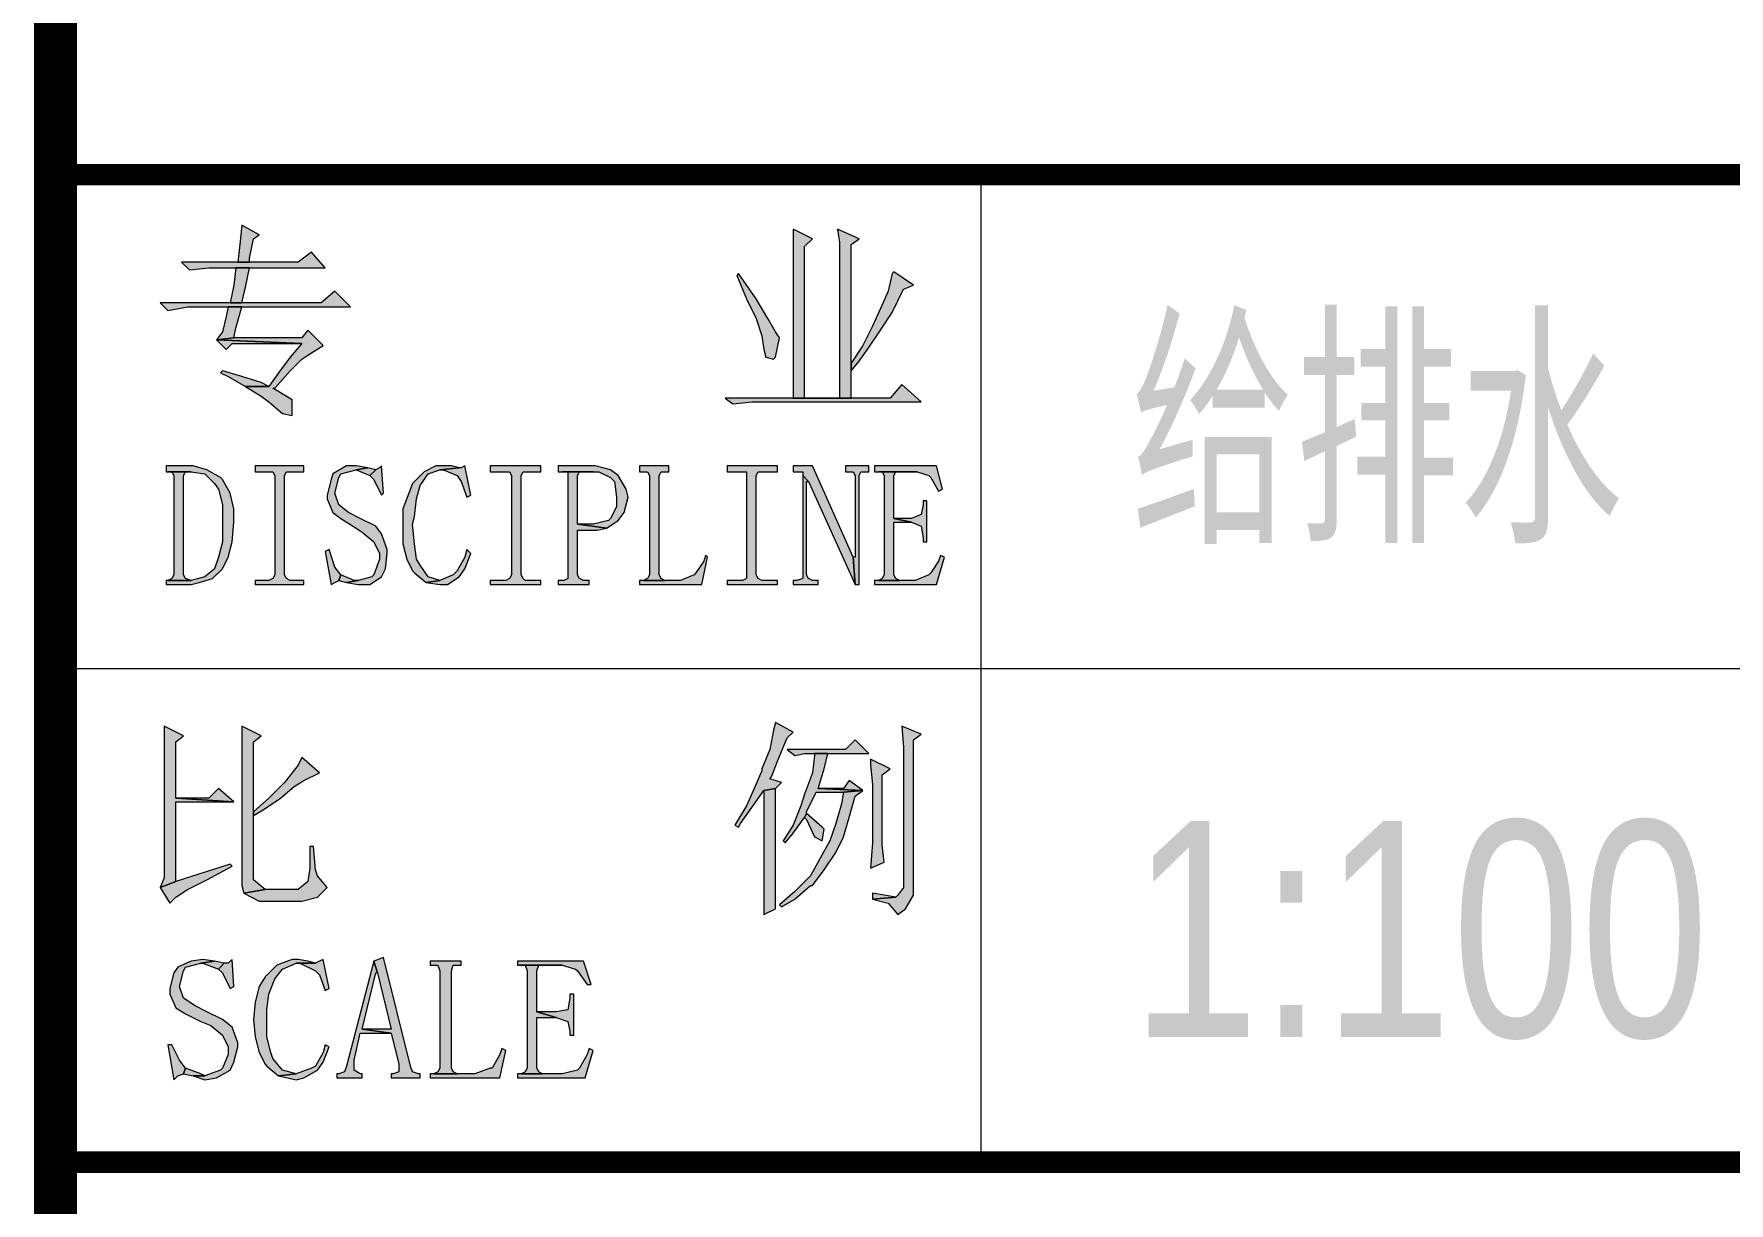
# Model space of a CAD drawing. Header units: millimetres. Extents: x 53009415 to 54059915, y 20499171 to 20796171.
# Drawn here: x 53186740 to 53200482, y 20511339 to 20520811 of the extents above; entities that cross this region are included whole.
import ezdxf

# ---------------------------------------------------------------- set-up
doc = ezdxf.new("R2010")
doc.units = ezdxf.units.MM
doc.header["$LTSCALE"] = 1000
doc.layers.add('PUB_TITLE', color=7, linetype='Continuous', lineweight=20)
doc.styles.add('图签文字', font='hztxt_e.shx', dxfattribs={"width": 0.8, "height": 350, "bigfont": 'hzdx.shx'})

# ---------------------------------------------------------------- blocks, each defined once
blk = doc.blocks.new('2015AACI_TQ_A3')
at = {"layer": 'PUB_TITLE'}
h = blk.add_hatch(color=256, dxfattribs=at)
h.paths.add_polyline_path([(-4832.6, 2712.6), (-4835.7, 2700), (-4842, 2668.5), (-4854.6, 2637.1), (-4854.6, 2633.9), (-4867.2, 2605.6), (-4879.8, 2577.3), (-4898.6, 2545.8), (-4892.4, 2542.6), (-4889.2, 2548.9), (-4873.5, 2571), (-4851.4, 2602.4), (-4832.6, 2605.6), (-4823.1, 2615), (-4842, 2621.3), (-4838.9, 2624.5), (-4829.4, 2649.6), (-4813.7, 2687.4), (-4804.2, 2696.9)])
h.paths.add_polyline_path([(-4628, 2706.3), (-4624.9, 2671.7), (-4624.9, 2646.5), (-4624.9, 2445.1), (-4634.3, 2432.5), (-4637.4, 2429.4), (-4675.2, 2426.2), (-4650, 2419.9), (-4634.3, 2401), (-4621.7, 2410.5), (-4609.1, 2432.5), (-4609.1, 2684.3), (-4596.5, 2693.7)])
h.paths.add_polyline_path([(-4703.5, 2684.3), (-4719.3, 2668.5), (-4813.7, 2668.5), (-4801.1, 2659.1), (-4785.4, 2662.2), (-4769.6, 2662.2), (-4747.6, 2662.2), (-4681.5, 2662.2)])
h.paths.add_polyline_path([(-4747.6, 2662.2), (-4769.6, 2662.2), (-4769.6, 2659.1), (-4772.8, 2630.8), (-4785.4, 2596.1), (-4791.6, 2577.3), (-4804.2, 2545.8), (-4820, 2520.6), (-4816.8, 2517.5), (-4804.2, 2533.2), (-4785.4, 2558.4), (-4782.2, 2564.7), (-4782.2, 2567.8), (-4766.5, 2599.3), (-4722.4, 2599.3), (-4690.9, 2602.4), (-4763.3, 2605.6), (-4753.9, 2637.1)])
h.paths.add_polyline_path([(-4678.4, 2652.8), (-4678.4, 2643.4), (-4675.2, 2611.9), (-4675.2, 2536.4), (-4675.2, 2517.5), (-4678.4, 2476.6), (-4656.3, 2486), (-4659.5, 2514.3), (-4659.5, 2539.5), (-4659.5, 2627.6), (-4646.9, 2637.1)])
h.paths.add_polyline_path([(-4713, 2618.2), (-4722.4, 2605.6), (-4763.3, 2605.6), (-4690.9, 2602.4)], flags=17)
h.paths.add_polyline_path([(-4832.6, 2605.6), (-4851.4, 2602.4), (-4851.4, 2464), (-4851.4, 2441.9), (-4851.4, 2401), (-4832.6, 2410.5), (-4832.6, 2432.5), (-4832.6, 2460.8)])
h.paths.add_polyline_path([(-4690.9, 2602.4), (-4722.4, 2599.3), (-4725.6, 2580.4), (-4735, 2548.9), (-4744.4, 2520.6), (-4760.2, 2492.3), (-4775.9, 2464), (-4779.1, 2460.8), (-4801.1, 2438.8), (-4826.3, 2416.8), (-4823.1, 2413.6), (-4801.1, 2426.2), (-4775.9, 2448.2), (-4772.8, 2448.2), (-4753.9, 2473.4), (-4735, 2501.7), (-4722.4, 2526.9), (-4713, 2558.4), (-4703.5, 2593)])
h.paths.add_polyline_path([(-4782.2, 2564.7), (-4785.4, 2558.4), (-4782.2, 2555.2), (-4769.6, 2526.9), (-4757, 2520.6), (-4753.9, 2539.5), (-4757, 2542.6)], flags=17)
h.paths.add_polyline_path([(-4675.2, 2435.6), (-4675.2, 2426.2), (-4637.4, 2429.4)], flags=17)
h.paths.add_polyline_path([(-5698, 2706.3), (-5698, 2703.1), (-5698, 2674.8), (-5698, 2637.1), (-5698, 2448.2), (-5694.8, 2435.6), (-5660.2, 2441.9), (-5679.1, 2457.7), (-5679.1, 2561.5), (-5679.1, 2567.8), (-5679.1, 2681.1), (-5666.5, 2690.6)])
h.paths.add_polyline_path([(-5823.9, 2706.3), (-5823.9, 2687.4), (-5823.9, 2655.9), (-5823.9, 2615), (-5823.9, 2460.8), (-5830.2, 2445.1), (-5805, 2454.5), (-5805, 2583.6), (-5710.6, 2583.6), (-5805, 2589.9), (-5805, 2681.1), (-5792.4, 2690.6)])
h.paths.add_polyline_path([(-5600.4, 2655.9), (-5606.7, 2643.4), (-5628.8, 2615), (-5631.9, 2611.9), (-5653.9, 2589.9), (-5679.1, 2567.8), (-5679.1, 2561.5), (-5663.4, 2571), (-5635.1, 2589.9), (-5613, 2608.7), (-5597.3, 2618.2), (-5572.1, 2630.8)])
h.paths.add_polyline_path([(-5735.8, 2605.6), (-5751.5, 2589.9), (-5805, 2589.9), (-5710.6, 2583.6)], flags=17)
h.paths.add_polyline_path([(-5581.6, 2511.2), (-5587.8, 2511.2), (-5587.8, 2476.6), (-5591, 2454.5), (-5606.7, 2441.9), (-5660.2, 2441.9), (-5694.8, 2435.6), (-5669.7, 2423.1), (-5600.4, 2423.1), (-5575.3, 2429.4), (-5559.5, 2445.1), (-5575.3, 2464), (-5578.4, 2473.4)])
h.paths.add_polyline_path([(-5716.9, 2482.9), (-5805, 2454.5), (-5830.2, 2445.1), (-5814.4, 2419.9), (-5805, 2429.4), (-5786.1, 2441.9), (-5754.6, 2457.7), (-5713.7, 2479.7)])
h.paths.add_polyline_path([(-4731.9, 3511.9), (-4728.7, 3489.9), (-4728.7, 3461.6), (-4728.7, 3238.1), (-4785.4, 3238.1), (-4804.2, 3238.1), (-4709.8, 3238.1), (-4709.8, 3282.2), (-4709.8, 3294.8), (-4709.8, 3486.8), (-4697.2, 3496.2)])
h.paths.add_polyline_path([(-4804.2, 3511.9), (-4804.2, 3493.1), (-4804.2, 3461.6), (-4804.2, 3238.1), (-4785.4, 3238.1), (-4785.4, 3483.6), (-4772.8, 3496.2)], flags=17)
h.paths.add_polyline_path([(-4640.6, 3442.7), (-4643.7, 3439.6), (-4650, 3411.2), (-4662.6, 3382.9), (-4675.2, 3354.6), (-4690.9, 3323.1), (-4709.8, 3294.8), (-4709.8, 3282.2), (-4697.2, 3297.9), (-4681.5, 3320), (-4662.6, 3348.3), (-4643.7, 3376.6), (-4624.9, 3414.4), (-4609.1, 3420.7)])
h.paths.add_polyline_path([(-4892.4, 3439.6), (-4895.5, 3436.4), (-4879.8, 3398.6), (-4864, 3367.2), (-4854.6, 3338.8), (-4851.4, 3316.8), (-4848.3, 3304.2), (-4835.7, 3301.1), (-4832.6, 3304.2), (-4826.3, 3335.7), (-4832.6, 3345.1), (-4845.1, 3367.2), (-4864, 3398.6)])
h.paths.add_polyline_path([(-4628, 3260.2), (-4646.9, 3238.1), (-4709.8, 3238.1), (-4804.2, 3238.1), (-4914.4, 3238.1), (-4901.8, 3228.7), (-4870.3, 3231.8), (-4596.5, 3231.8)])
h.paths.add_polyline_path([(-5698, 3518.2), (-5701.1, 3486.8), (-5704.3, 3458.4), (-5685.4, 3458.4), (-5685.4, 3464.7), (-5679.1, 3496.2), (-5669.7, 3502.5)])
h.paths.add_polyline_path([(-5584.7, 3474.2), (-5606.7, 3458.4), (-5685.4, 3458.4), (-5704.3, 3458.4), (-5795.6, 3458.4), (-5783, 3445.8), (-5751.5, 3449), (-5707.4, 3449), (-5685.4, 3449), (-5562.7, 3449)])
h.paths.add_polyline_path([(-5685.4, 3449), (-5707.4, 3449), (-5710.6, 3420.7), (-5716.9, 3392.3), (-5698, 3392.3), (-5691.7, 3417.5)])
h.paths.add_polyline_path([(-5546.9, 3411.2), (-5569, 3392.3), (-5698, 3392.3), (-5716.9, 3392.3), (-5830.2, 3392.3), (-5817.6, 3379.8), (-5786.1, 3386.1), (-5720, 3386.1), (-5698, 3386.1), (-5521.8, 3386.1)])
h.paths.add_polyline_path([(-5698, 3386.1), (-5720, 3386.1), (-5723.2, 3370.3), (-5729.5, 3345.1), (-5738.9, 3332.6), (-5710.6, 3335.7), (-5707.4, 3351.4)])
h.paths.add_polyline_path([(-5591, 3348.3), (-5600.4, 3335.7), (-5710.6, 3335.7), (-5738.9, 3332.6), (-5600.4, 3326.3), (-5619.3, 3304.2), (-5638.2, 3279.1), (-5653.9, 3257), (-5691.7, 3257), (-5666.5, 3241.3), (-5653.9, 3231.8), (-5631.9, 3213), (-5616.2, 3209.8), (-5616.2, 3228.7), (-5616.2, 3235), (-5647.6, 3253.9), (-5644.5, 3253.9), (-5619.3, 3282.2), (-5600.4, 3301.1), (-5591, 3307.4), (-5565.8, 3323.1)])
h.paths.add_polyline_path([(-5738.9, 3332.6), (-5723.2, 3316.8), (-5713.7, 3326.3), (-5600.4, 3326.3)], flags=17)
h.paths.add_polyline_path([(-5729.5, 3282.2), (-5732.6, 3279.1), (-5720, 3272.8), (-5691.7, 3257), (-5653.9, 3257), (-5666.5, 3263.3), (-5698, 3272.8)], flags=17)
h.paths.add_polyline_path([(-4571.4, 3128), (-4672.1, 3128), (-4672.1, 3118.6), (-4665.8, 3118.6), (-4602.8, 3118.6), (-4583.9, 3112.3), (-4580.8, 3109.1), (-4568.2, 3087.1), (-4561.9, 3090.2)])
h.paths.add_polyline_path([(-4665.8, 3118.6), (-4659.5, 3118.6), (-4656.3, 3112.3), (-4656.3, 2951.8), (-4659.5, 2945.5), (-4665.8, 2942.3), (-4631.1, 2942.3), (-4637.4, 2945.5), (-4640.6, 2951.8), (-4640.6, 3036.7), (-4612.3, 3036.7), (-4640.6, 3043), (-4640.6, 3112.3), (-4637.4, 3118.6), (-4631.1, 3118.6), (-4602.8, 3118.6)])
h.paths.add_polyline_path([(-4587.1, 3071.3), (-4593.4, 3071.3), (-4593.4, 3065.1), (-4596.5, 3049.3), (-4612.3, 3043), (-4640.6, 3043), (-4612.3, 3036.7), (-4596.5, 3030.4), (-4593.4, 3011.6), (-4593.4, 3005.3), (-4587.1, 3005.3)])
h.paths.add_polyline_path([(-4565.1, 2983.2), (-4568.2, 2973.8), (-4580.8, 2954.9), (-4583.9, 2951.8), (-4606, 2942.3), (-4631.1, 2942.3), (-4665.8, 2942.3), (-4672.1, 2942.3), (-4672.1, 2936), (-4571.4, 2936), (-4558.8, 2980.1)])
h.paths.add_polyline_path([(-4681.5, 3128), (-4719.3, 3128), (-4719.3, 3118.6), (-4713, 3118.6), (-4706.7, 3118.6), (-4703.5, 3112.3), (-4703.5, 2980.1), (-4706.7, 2980.1), (-4703.5, 2936), (-4697.2, 2936), (-4697.2, 3112.3), (-4694.1, 3118.6), (-4687.8, 3118.6), (-4681.5, 3118.6)])
h.paths.add_polyline_path([(-4772.8, 3128), (-4804.2, 3128), (-4804.2, 3118.6), (-4797.9, 3118.6), (-4788.5, 3118.6), (-4788.5, 3112.3), (-4779.1, 3102.8), (-4703.5, 2936), (-4706.7, 2980.1)])
h.paths.add_polyline_path([(-4788.5, 3112.3), (-4788.5, 2951.8), (-4788.5, 2945.5), (-4797.9, 2942.3), (-4804.2, 2942.3), (-4804.2, 2936), (-4763.3, 2936), (-4763.3, 2942.3), (-4772.8, 2942.3), (-4779.1, 2945.5), (-4782.2, 2951.8), (-4782.2, 3102.8), (-4779.1, 3102.8)], flags=17)
h.paths.add_polyline_path([(-4829.4, 3128), (-4911.2, 3128), (-4911.2, 3118.6), (-4886.1, 3118.6), (-4879.8, 3118.6), (-4879.8, 3112.3), (-4879.8, 2951.8), (-4879.8, 2945.5), (-4886.1, 2942.3), (-4911.2, 2942.3), (-4911.2, 2936), (-4829.4, 2936), (-4829.4, 2942.3), (-4854.6, 2942.3), (-4860.9, 2945.5), (-4864, 2951.8), (-4864, 3112.3), (-4860.9, 3118.6), (-4854.6, 3118.6), (-4829.4, 3118.6)])
h.paths.add_polyline_path([(-5005.6, 3128), (-5052.9, 3128), (-5052.9, 3118.6), (-5049.7, 3118.6), (-5040.3, 3118.6), (-5037.1, 3112.3), (-5037.1, 2951.8), (-5040.3, 2945.5), (-5046.6, 2942.3), (-5011.9, 2942.3), (-5018.2, 2945.5), (-5021.4, 2951.8), (-5021.4, 3112.3), (-5018.2, 3118.6), (-5011.9, 3118.6), (-5005.6, 3118.6)])
h.paths.add_polyline_path([(-4945.9, 2983.2), (-4949, 2973.8), (-4961.6, 2954.9), (-4964.7, 2951.8), (-4986.8, 2942.3), (-5011.9, 2942.3), (-5046.6, 2942.3), (-5052.9, 2942.3), (-5052.9, 2936), (-4952.1, 2936), (-4942.7, 2980.1)])
h.paths.add_polyline_path([(-5125.2, 3128), (-5185, 3128), (-5185, 3118.6), (-5178.7, 3118.6), (-5128.4, 3118.6), (-5118.9, 3118.6), (-5100.1, 3109.1), (-5093.8, 3102.8), (-5090.6, 3077.6), (-5090.6, 3061.9), (-5100.1, 3043), (-5103.2, 3039.9), (-5128.4, 3033.6), (-5153.6, 3033.6), (-5106.4, 3027.3), (-5087.5, 3039.9), (-5078, 3052.5), (-5071.7, 3077.6), (-5074.9, 3090.2), (-5087.5, 3112.3), (-5100.1, 3121.7)])
h.paths.add_polyline_path([(-5178.7, 3118.6), (-5169.3, 3118.6), (-5169.3, 3112.3), (-5169.3, 2951.8), (-5169.3, 2945.5), (-5175.6, 2942.3), (-5185, 2942.3), (-5185, 2936), (-5134.7, 2936), (-5134.7, 2942.3), (-5144.1, 2942.3), (-5150.4, 2945.5), (-5153.6, 2951.8), (-5153.6, 3024.1), (-5122.1, 3024.1), (-5106.4, 3027.3), (-5153.6, 3033.6), (-5153.6, 3112.3), (-5150.4, 3118.6), (-5144.1, 3118.6), (-5128.4, 3118.6)])
h.paths.add_polyline_path([(-5213.3, 3128), (-5295.2, 3128), (-5295.2, 3118.6), (-5270, 3118.6), (-5263.7, 3118.6), (-5260.6, 3112.3), (-5260.6, 2951.8), (-5263.7, 2945.5), (-5270, 2942.3), (-5295.2, 2942.3), (-5295.2, 2936), (-5213.3, 2936), (-5213.3, 2942.3), (-5238.5, 2942.3), (-5241.7, 2945.5), (-5244.8, 2951.8), (-5244.8, 3112.3), (-5241.7, 3118.6), (-5238.5, 3118.6), (-5213.3, 3118.6)])
h.paths.add_polyline_path([(-5336.1, 3128), (-5342.4, 3124.8), (-5345.5, 3124.8), (-5377, 3121.7), (-5370.7, 3121.7), (-5348.7, 3112.3), (-5342.4, 3102.8), (-5332.9, 3077.6), (-5326.6, 3080.8)])
h.paths.add_polyline_path([(-5373.8, 3128), (-5383.3, 3128), (-5402.2, 3118.6), (-5421.1, 3099.7), (-5427.3, 3083.9), (-5436.8, 3058.8), (-5436.8, 3030.4), (-5436.8, 3002.1), (-5430.5, 2976.9), (-5421.1, 2958.1), (-5417.9, 2954.9), (-5399, 2939.2), (-5377, 2942.3), (-5395.9, 2948.6), (-5408.5, 2967.5), (-5414.8, 2976.9), (-5417.9, 3002.1), (-5421.1, 3033.6), (-5417.9, 3046.2), (-5414.8, 3074.5), (-5408.5, 3096.5), (-5395.9, 3115.4), (-5377, 3121.7), (-5345.5, 3124.8), (-5358.1, 3128)])
h.paths.add_polyline_path([(-5332.9, 2992.7), (-5336.1, 2980.1), (-5348.7, 2958.1), (-5355, 2951.8), (-5377, 2942.3), (-5399, 2939.2), (-5377, 2936), (-5364.4, 2936), (-5345.5, 2948.6), (-5336.1, 2961.2), (-5326.6, 2986.4)])
h.paths.add_polyline_path([(-5512.3, 3128), (-5528.1, 3128), (-5550.1, 3115.4), (-5553.2, 3106), (-5559.5, 3080.8), (-5559.5, 3074.5), (-5550.1, 3052.5), (-5537.5, 3043), (-5512.3, 3027.3), (-5502.9, 3021), (-5484, 3005.3), (-5474.6, 2986.4), (-5474.6, 2976.9), (-5484, 2951.8), (-5487.1, 2948.6), (-5509.2, 2942.3), (-5528.1, 2939.2), (-5509.2, 2936), (-5490.3, 2936), (-5471.4, 2948.6), (-5465.1, 2961.2), (-5462, 2986.4), (-5462, 2992.7), (-5471.4, 3017.8), (-5480.8, 3030.4), (-5506, 3043), (-5524.9, 3052.5), (-5540.6, 3065.1), (-5546.9, 3083.9), (-5540.6, 3109.1), (-5537.5, 3115.4), (-5512.3, 3121.7), (-5493.4, 3124.8)])
h.paths.add_polyline_path([(-5471.4, 3128), (-5474.6, 3124.8), (-5480.8, 3121.7), (-5490.3, 3112.3), (-5484, 3106), (-5471.4, 3080.8), (-5468.3, 3083.9)], flags=17)
h.paths.add_polyline_path([(-5493.4, 3124.8), (-5512.3, 3121.7), (-5490.3, 3112.3), (-5480.8, 3121.7)], flags=17)
h.paths.add_polyline_path([(-5556.4, 2992.7), (-5562.7, 2989.5), (-5553.2, 2936), (-5546.9, 2939.2), (-5540.6, 2942.3), (-5537.5, 2951.8), (-5546.9, 2964.3)])
h.paths.add_polyline_path([(-5537.5, 2951.8), (-5540.6, 2942.3), (-5528.1, 2939.2), (-5509.2, 2942.3), (-5515.5, 2942.3)], flags=17)
h.paths.add_polyline_path([(-5597.3, 3128), (-5676, 3128), (-5676, 3118.6), (-5653.9, 3118.6), (-5647.6, 3118.6), (-5644.5, 3112.3), (-5644.5, 2951.8), (-5647.6, 2945.5), (-5653.9, 2942.3), (-5676, 2942.3), (-5676, 2936), (-5597.3, 2936), (-5597.3, 2942.3), (-5619.3, 2942.3), (-5625.6, 2945.5), (-5628.8, 2951.8), (-5628.8, 3112.3), (-5625.6, 3118.6), (-5619.3, 3118.6), (-5597.3, 3118.6)])
h.paths.add_polyline_path([(-5776.7, 3128), (-5820.7, 3128), (-5820.7, 3118.6), (-5817.6, 3118.6), (-5779.8, 3118.6), (-5757.8, 3115.4), (-5742.1, 3099.7), (-5735.8, 3090.2), (-5729.5, 3065.1), (-5729.5, 3033.6), (-5729.5, 3005.3), (-5735.8, 2980.1), (-5742.1, 2961.2), (-5757.8, 2948.6), (-5779.8, 2942.3), (-5817.6, 2942.3), (-5820.7, 2942.3), (-5820.7, 2936), (-5779.8, 2936), (-5767.2, 2939.2), (-5745.2, 2945.5), (-5729.5, 2961.2), (-5720, 2980.1), (-5713.7, 3005.3), (-5710.6, 3036.7), (-5710.6, 3058.8), (-5716.9, 3083.9), (-5729.5, 3106), (-5732.6, 3109.1), (-5754.6, 3121.7)])
h.paths.add_polyline_path([(-5817.6, 3118.6), (-5811.3, 3118.6), (-5808.1, 3112.3), (-5808.1, 2951.8), (-5811.3, 2945.5), (-5817.6, 2942.3), (-5779.8, 2942.3), (-5789.3, 2945.5), (-5792.4, 2951.8), (-5792.4, 3112.3), (-5789.3, 3118.6), (-5779.8, 3118.6)], flags=17)
h.paths.add_polyline_path([(-5144.1, 2325.5), (-5251.1, 2325.5), (-5251.1, 2319.2), (-5248, 2319.2), (-5178.7, 2319.2), (-5156.7, 2312.9), (-5153.6, 2309.8), (-5137.8, 2287.7), (-5131.5, 2287.7)])
h.paths.add_polyline_path([(-5248, 2319.2), (-5238.5, 2319.2), (-5235.4, 2309.8), (-5235.4, 2152.4), (-5238.5, 2146.1), (-5244.8, 2143), (-5210.2, 2143), (-5216.5, 2146.1), (-5219.6, 2152.4), (-5219.6, 2234.2), (-5188.2, 2234.2), (-5219.6, 2243.7), (-5219.6, 2309.8), (-5216.5, 2319.2), (-5210.2, 2319.2), (-5178.7, 2319.2)])
h.paths.add_polyline_path([(-5159.8, 2272), (-5166.1, 2272), (-5166.1, 2265.7), (-5169.3, 2246.8), (-5188.2, 2243.7), (-5219.6, 2243.7), (-5188.2, 2234.2), (-5169.3, 2227.9), (-5166.1, 2212.2), (-5166.1, 2205.9), (-5159.8, 2205.9)])
h.paths.add_polyline_path([(-5134.7, 2183.9), (-5137.8, 2174.4), (-5150.4, 2152.4), (-5153.6, 2149.3), (-5178.7, 2143), (-5210.2, 2143), (-5244.8, 2143), (-5251.1, 2143), (-5251.1, 2136.7), (-5141, 2136.7), (-5128.4, 2180.7)])
h.paths.add_polyline_path([(-5342.4, 2325.5), (-5392.7, 2325.5), (-5392.7, 2319.2), (-5386.4, 2319.2), (-5380.1, 2319.2), (-5377, 2309.8), (-5377, 2152.4), (-5380.1, 2146.1), (-5386.4, 2143), (-5348.7, 2143), (-5355, 2146.1), (-5358.1, 2152.4), (-5358.1, 2309.8), (-5355, 2319.2), (-5348.7, 2319.2), (-5342.4, 2319.2)])
h.paths.add_polyline_path([(-5276.3, 2183.9), (-5279.4, 2174.4), (-5292, 2152.4), (-5295.2, 2152.4), (-5320.3, 2143), (-5348.7, 2143), (-5386.4, 2143), (-5392.7, 2143), (-5392.7, 2136.7), (-5279.4, 2136.7), (-5270, 2180.7)])
h.paths.add_polyline_path([(-5468.3, 2331.8), (-5484, 2325.5), (-5477.7, 2306.6), (-5455.7, 2215.4), (-5502.9, 2215.4), (-5455.7, 2209.1), (-5443.1, 2158.7), (-5443.1, 2146.1), (-5452.5, 2143), (-5455.7, 2143), (-5455.7, 2136.7), (-5408.5, 2136.7), (-5408.5, 2143), (-5411.6, 2143), (-5421.1, 2146.1), (-5424.2, 2155.6)])
h.paths.add_polyline_path([(-5484, 2325.5), (-5528.1, 2155.6), (-5531.2, 2146.1), (-5540.6, 2143), (-5543.8, 2143), (-5543.8, 2136.7), (-5502.9, 2136.7), (-5502.9, 2143), (-5506, 2143), (-5515.5, 2149.3), (-5515.5, 2165), (-5506, 2209.1), (-5455.7, 2209.1), (-5502.9, 2215.4), (-5480.8, 2306.6), (-5477.7, 2306.6)])
h.paths.add_polyline_path([(-5565.8, 2328.6), (-5572.1, 2325.5), (-5578.4, 2322.4), (-5609.9, 2322.4), (-5603.6, 2322.4), (-5578.4, 2309.8), (-5572.1, 2303.5), (-5562.7, 2278.3), (-5556.4, 2281.4)])
h.paths.add_polyline_path([(-5606.7, 2328.6), (-5616.2, 2328.6), (-5641.3, 2319.2), (-5660.2, 2300.3), (-5669.7, 2284.6), (-5676, 2259.4), (-5679.1, 2231.1), (-5676, 2202.8), (-5669.7, 2177.6), (-5660.2, 2158.7), (-5657.1, 2155.6), (-5638.2, 2139.8), (-5609.9, 2143), (-5631.9, 2149.3), (-5647.6, 2168.1), (-5650.8, 2177.6), (-5657.1, 2202.8), (-5657.1, 2231.1), (-5657.1, 2246.8), (-5653.9, 2272), (-5644.5, 2297.2), (-5631.9, 2312.9), (-5609.9, 2322.4), (-5578.4, 2322.4), (-5591, 2325.5)])
h.paths.add_polyline_path([(-5562.7, 2190.2), (-5565.8, 2177.6), (-5578.4, 2155.6), (-5584.7, 2152.4), (-5609.9, 2143), (-5638.2, 2139.8), (-5609.9, 2133.5), (-5597.3, 2136.7), (-5575.3, 2149.3), (-5565.8, 2161.9), (-5556.4, 2187)])
h.paths.add_polyline_path([(-5760.9, 2328.6), (-5779.8, 2325.5), (-5801.8, 2316.1), (-5808.1, 2306.6), (-5814.4, 2281.4), (-5814.4, 2272), (-5805, 2250), (-5789.3, 2240.5), (-5764.1, 2227.9), (-5748.3, 2221.6), (-5729.5, 2205.9), (-5720, 2187), (-5720, 2174.4), (-5729.5, 2152.4), (-5732.6, 2149.3), (-5757.8, 2139.8), (-5776.7, 2139.8), (-5757.8, 2133.5), (-5738.9, 2136.7), (-5716.9, 2149.3), (-5710.6, 2161.9), (-5704.3, 2187), (-5704.3, 2193.3), (-5713.7, 2218.5), (-5729.5, 2231.1), (-5754.6, 2243.7), (-5773.5, 2253.1), (-5792.4, 2265.7), (-5798.7, 2284.6), (-5792.4, 2309.8), (-5789.3, 2316.1), (-5764.1, 2322.4), (-5742.1, 2325.5)])
h.paths.add_polyline_path([(-5713.7, 2328.6), (-5720, 2322.4), (-5726.3, 2322.4), (-5735.8, 2312.9), (-5729.5, 2306.6), (-5716.9, 2281.4), (-5710.6, 2284.6)], flags=17)
h.paths.add_polyline_path([(-5742.1, 2325.5), (-5764.1, 2322.4), (-5760.9, 2322.4), (-5735.8, 2312.9), (-5726.3, 2322.4)], flags=17)
h.paths.add_polyline_path([(-5811.3, 2190.2), (-5817.6, 2190.2), (-5808.1, 2133.5), (-5801.8, 2139.8), (-5792.4, 2143), (-5789.3, 2152.4), (-5798.7, 2165)])
h.paths.add_polyline_path([(-5789.3, 2152.4), (-5792.4, 2143), (-5776.7, 2139.8), (-5757.8, 2139.8), (-5764.1, 2143)], flags=17)
for p, q in [((0, 3600), (-6000, 3600)), ((-4500, 3600), (-4500, 2000)), ((-6000, 2800), (0, 2800))]:
    blk.add_line(p, q, dxfattribs=at)
for points, const_width in [([(-6000, 28700), (-6000, 0)], 70), ([(-6000, 3600), (0, 3600)], 35), ([(-6000, 2000), (0, 2000)], 35)]:
    blk.add_lwpolyline(points, dxfattribs=dict(at, const_width=const_width))
blk.add_lwpolyline([(-6000, 0), (0, 0), (0, 28700), (-6000, 28700)], close=True, dxfattribs=at)
at = {"layer": 'PUB_TITLE', "lineweight": 0}
for points in [[(-5698, 3518.2), (-5701.1, 3486.8), (-5704.3, 3458.4), (-5685.4, 3458.4), (-5685.4, 3464.7), (-5679.1, 3496.2), (-5669.7, 3502.5)], [(-4804.2, 3511.9), (-4804.2, 3493.1), (-4804.2, 3461.6), (-4804.2, 3238.1), (-4785.4, 3238.1), (-4785.4, 3483.6), (-4772.8, 3496.2)], [(-4731.9, 3511.9), (-4728.7, 3489.9), (-4728.7, 3461.6), (-4728.7, 3238.1), (-4785.4, 3238.1), (-4804.2, 3238.1), (-4709.8, 3238.1), (-4709.8, 3282.2), (-4709.8, 3294.8), (-4709.8, 3486.8), (-4697.2, 3496.2)], [(-5584.7, 3474.2), (-5606.7, 3458.4), (-5685.4, 3458.4), (-5704.3, 3458.4), (-5795.6, 3458.4), (-5783, 3445.8), (-5783, 3445.8), (-5751.5, 3449), (-5707.4, 3449), (-5685.4, 3449), (-5562.7, 3449)], [(-5685.4, 3449), (-5707.4, 3449), (-5710.6, 3420.7), (-5716.9, 3392.3), (-5698, 3392.3), (-5691.7, 3417.5)], [(-4892.4, 3439.6), (-4895.5, 3436.4), (-4879.8, 3398.6), (-4864, 3367.2), (-4854.6, 3338.8), (-4851.4, 3316.8), (-4848.3, 3304.2), (-4835.7, 3301.1), (-4832.6, 3304.2), (-4826.3, 3335.7), (-4832.6, 3345.1), (-4845.1, 3367.2), (-4864, 3398.6)], [(-4640.6, 3442.7), (-4643.7, 3439.6), (-4650, 3411.2), (-4662.6, 3382.9), (-4675.2, 3354.6), (-4690.9, 3323.1), (-4709.8, 3294.8), (-4709.8, 3282.2), (-4697.2, 3297.9), (-4681.5, 3320), (-4662.6, 3348.3), (-4643.7, 3376.6), (-4624.9, 3414.4), (-4609.1, 3420.7)], [(-5546.9, 3411.2), (-5569, 3392.3), (-5698, 3392.3), (-5716.9, 3392.3), (-5830.2, 3392.3), (-5817.6, 3379.8), (-5817.6, 3379.8), (-5786.1, 3386.1), (-5720, 3386.1), (-5698, 3386.1), (-5521.8, 3386.1)], [(-5698, 3386.1), (-5720, 3386.1), (-5723.2, 3370.3), (-5729.5, 3345.1), (-5738.9, 3332.6), (-5710.6, 3335.7), (-5707.4, 3351.4)], [(-5591, 3348.3), (-5600.4, 3335.7), (-5710.6, 3335.7), (-5738.9, 3332.6), (-5600.4, 3326.3), (-5619.3, 3304.2), (-5638.2, 3279.1), (-5653.9, 3257), (-5691.7, 3257), (-5666.5, 3241.3), (-5653.9, 3231.8), (-5631.9, 3213), (-5616.2, 3209.8), (-5616.2, 3228.7), (-5616.2, 3235), (-5647.6, 3253.9), (-5644.5, 3253.9), (-5619.3, 3282.2), (-5600.4, 3301.1), (-5591, 3307.4), (-5565.8, 3323.1)], [(-5738.9, 3332.6), (-5723.2, 3316.8), (-5713.7, 3326.3), (-5600.4, 3326.3)], [(-5729.5, 3282.2), (-5732.6, 3279.1), (-5720, 3272.8), (-5691.7, 3257), (-5653.9, 3257), (-5666.5, 3263.3), (-5698, 3272.8)], [(-4628, 3260.2), (-4646.9, 3238.1), (-4709.8, 3238.1), (-4804.2, 3238.1), (-4914.4, 3238.1), (-4901.8, 3228.7), (-4901.8, 3228.7), (-4870.3, 3231.8), (-4596.5, 3231.8)], [(-5776.7, 3128), (-5820.7, 3128), (-5820.7, 3118.6), (-5817.6, 3118.6), (-5779.8, 3118.6), (-5757.8, 3115.4), (-5742.1, 3099.7), (-5735.8, 3090.2), (-5729.5, 3065.1), (-5729.5, 3033.6), (-5729.5, 3005.3), (-5735.8, 2980.1), (-5742.1, 2961.2), (-5757.8, 2948.6), (-5779.8, 2942.3), (-5817.6, 2942.3), (-5820.7, 2942.3), (-5820.7, 2936), (-5779.8, 2936), (-5767.2, 2939.2), (-5745.2, 2945.5), (-5729.5, 2961.2), (-5720, 2980.1), (-5713.7, 3005.3), (-5710.6, 3036.7), (-5710.6, 3058.8), (-5716.9, 3083.9), (-5729.5, 3106), (-5732.6, 3109.1), (-5754.6, 3121.7)], [(-5817.6, 3118.6), (-5811.3, 3118.6), (-5808.1, 3112.3), (-5808.1, 2951.8), (-5811.3, 2945.5), (-5817.6, 2942.3), (-5779.8, 2942.3), (-5789.3, 2945.5), (-5792.4, 2951.8), (-5792.4, 3112.3), (-5789.3, 3118.6), (-5779.8, 3118.6)], [(-5597.3, 3128), (-5676, 3128), (-5676, 3118.6), (-5653.9, 3118.6), (-5647.6, 3118.6), (-5644.5, 3112.3), (-5644.5, 2951.8), (-5647.6, 2945.5), (-5653.9, 2942.3), (-5676, 2942.3), (-5676, 2936), (-5597.3, 2936), (-5597.3, 2942.3), (-5619.3, 2942.3), (-5625.6, 2945.5), (-5628.8, 2951.8), (-5628.8, 3112.3), (-5625.6, 3118.6), (-5619.3, 3118.6), (-5597.3, 3118.6)], [(-5512.3, 3128), (-5528.1, 3128), (-5550.1, 3115.4), (-5553.2, 3106), (-5559.5, 3080.8), (-5559.5, 3074.5), (-5550.1, 3052.5), (-5537.5, 3043), (-5512.3, 3027.3), (-5502.9, 3021), (-5484, 3005.3), (-5474.6, 2986.4), (-5474.6, 2976.9), (-5484, 2951.8), (-5487.1, 2948.6), (-5509.2, 2942.3), (-5528.1, 2939.2), (-5509.2, 2936), (-5490.3, 2936), (-5471.4, 2948.6), (-5465.1, 2961.2), (-5462, 2986.4), (-5462, 2992.7), (-5471.4, 3017.8), (-5480.8, 3030.4), (-5506, 3043), (-5524.9, 3052.5), (-5540.6, 3065.1), (-5546.9, 3083.9), (-5546.9, 3083.9), (-5540.6, 3109.1), (-5537.5, 3115.4), (-5512.3, 3121.7), (-5493.4, 3124.8)], [(-5493.4, 3124.8), (-5512.3, 3121.7), (-5512.3, 3121.7), (-5490.3, 3112.3), (-5480.8, 3121.7)], [(-5471.4, 3128), (-5474.6, 3124.8), (-5480.8, 3121.7), (-5490.3, 3112.3), (-5484, 3106), (-5471.4, 3080.8), (-5468.3, 3083.9)], [(-5373.8, 3128), (-5383.3, 3128), (-5402.2, 3118.6), (-5421.1, 3099.7), (-5427.3, 3083.9), (-5436.8, 3058.8), (-5436.8, 3030.4), (-5436.8, 3002.1), (-5430.5, 2976.9), (-5421.1, 2958.1), (-5417.9, 2954.9), (-5399, 2939.2), (-5377, 2942.3), (-5395.9, 2948.6), (-5408.5, 2967.5), (-5414.8, 2976.9), (-5417.9, 3002.1), (-5421.1, 3033.6), (-5417.9, 3046.2), (-5414.8, 3074.5), (-5408.5, 3096.5), (-5395.9, 3115.4), (-5377, 3121.7), (-5345.5, 3124.8), (-5358.1, 3128)], [(-5336.1, 3128), (-5342.4, 3124.8), (-5345.5, 3124.8), (-5377, 3121.7), (-5370.7, 3121.7), (-5348.7, 3112.3), (-5342.4, 3102.8), (-5332.9, 3077.6), (-5326.6, 3080.8)], [(-5213.3, 3128), (-5295.2, 3128), (-5295.2, 3118.6), (-5270, 3118.6), (-5263.7, 3118.6), (-5260.6, 3112.3), (-5260.6, 2951.8), (-5263.7, 2945.5), (-5270, 2942.3), (-5295.2, 2942.3), (-5295.2, 2936), (-5213.3, 2936), (-5213.3, 2942.3), (-5238.5, 2942.3), (-5241.7, 2945.5), (-5244.8, 2951.8), (-5244.8, 3112.3), (-5241.7, 3118.6), (-5238.5, 3118.6), (-5213.3, 3118.6)], [(-5125.2, 3128), (-5185, 3128), (-5185, 3118.6), (-5178.7, 3118.6), (-5128.4, 3118.6), (-5118.9, 3118.6), (-5100.1, 3109.1), (-5093.8, 3102.8), (-5090.6, 3077.6), (-5090.6, 3061.9), (-5100.1, 3043), (-5103.2, 3039.9), (-5128.4, 3033.6), (-5153.6, 3033.6), (-5106.4, 3027.3), (-5087.5, 3039.9), (-5078, 3052.5), (-5071.7, 3077.6), (-5074.9, 3090.2), (-5087.5, 3112.3), (-5100.1, 3121.7)], [(-5178.7, 3118.6), (-5169.3, 3118.6), (-5169.3, 3112.3), (-5169.3, 2951.8), (-5169.3, 2945.5), (-5175.6, 2942.3), (-5185, 2942.3), (-5185, 2936), (-5134.7, 2936), (-5134.7, 2942.3), (-5144.1, 2942.3), (-5150.4, 2945.5), (-5153.6, 2951.8), (-5153.6, 3024.1), (-5122.1, 3024.1), (-5106.4, 3027.3), (-5153.6, 3033.6), (-5153.6, 3112.3), (-5150.4, 3118.6), (-5144.1, 3118.6), (-5128.4, 3118.6)], [(-5005.6, 3128), (-5052.9, 3128), (-5052.9, 3118.6), (-5049.7, 3118.6), (-5040.3, 3118.6), (-5037.1, 3112.3), (-5037.1, 2951.8), (-5040.3, 2945.5), (-5046.6, 2942.3), (-5011.9, 2942.3), (-5018.2, 2945.5), (-5021.4, 2951.8), (-5021.4, 3112.3), (-5018.2, 3118.6), (-5011.9, 3118.6), (-5005.6, 3118.6)], [(-4829.4, 3128), (-4911.2, 3128), (-4911.2, 3118.6), (-4886.1, 3118.6), (-4879.8, 3118.6), (-4879.8, 3112.3), (-4879.8, 2951.8), (-4879.8, 2945.5), (-4886.1, 2942.3), (-4911.2, 2942.3), (-4911.2, 2936), (-4829.4, 2936), (-4829.4, 2942.3), (-4854.6, 2942.3), (-4860.9, 2945.5), (-4864, 2951.8), (-4864, 3112.3), (-4860.9, 3118.6), (-4854.6, 3118.6), (-4829.4, 3118.6)], [(-4772.8, 3128), (-4804.2, 3128), (-4804.2, 3118.6), (-4797.9, 3118.6), (-4788.5, 3118.6), (-4788.5, 3112.3), (-4779.1, 3102.8), (-4703.5, 2936), (-4706.7, 2980.1)], [(-4788.5, 3112.3), (-4788.5, 2951.8), (-4788.5, 2945.5), (-4797.9, 2942.3), (-4804.2, 2942.3), (-4804.2, 2936), (-4763.3, 2936), (-4763.3, 2942.3), (-4772.8, 2942.3), (-4779.1, 2945.5), (-4782.2, 2951.8), (-4782.2, 3102.8), (-4779.1, 3102.8)], [(-4681.5, 3128), (-4719.3, 3128), (-4719.3, 3118.6), (-4713, 3118.6), (-4706.7, 3118.6), (-4703.5, 3112.3), (-4703.5, 2980.1), (-4706.7, 2980.1), (-4703.5, 2936), (-4697.2, 2936), (-4697.2, 3112.3), (-4694.1, 3118.6), (-4687.8, 3118.6), (-4681.5, 3118.6)], [(-4571.4, 3128), (-4672.1, 3128), (-4672.1, 3118.6), (-4665.8, 3118.6), (-4602.8, 3118.6), (-4583.9, 3112.3), (-4580.8, 3109.1), (-4568.2, 3087.1), (-4561.9, 3090.2)], [(-4665.8, 3118.6), (-4659.5, 3118.6), (-4656.3, 3112.3), (-4656.3, 2951.8), (-4659.5, 2945.5), (-4665.8, 2942.3), (-4631.1, 2942.3), (-4637.4, 2945.5), (-4640.6, 2951.8), (-4640.6, 3036.7), (-4612.3, 3036.7), (-4640.6, 3043), (-4640.6, 3112.3), (-4637.4, 3118.6), (-4631.1, 3118.6), (-4602.8, 3118.6)], [(-4587.1, 3071.3), (-4593.4, 3071.3), (-4593.4, 3065.1), (-4596.5, 3049.3), (-4612.3, 3043), (-4640.6, 3043), (-4612.3, 3036.7), (-4596.5, 3030.4), (-4593.4, 3011.6), (-4593.4, 3005.3), (-4587.1, 3005.3)], [(-5556.4, 2992.7), (-5562.7, 2989.5), (-5553.2, 2936), (-5546.9, 2939.2), (-5540.6, 2942.3), (-5537.5, 2951.8), (-5546.9, 2964.3)], [(-5332.9, 2992.7), (-5336.1, 2980.1), (-5348.7, 2958.1), (-5355, 2951.8), (-5377, 2942.3), (-5399, 2939.2), (-5377, 2936), (-5364.4, 2936), (-5345.5, 2948.6), (-5336.1, 2961.2), (-5326.6, 2986.4)], [(-4945.9, 2983.2), (-4949, 2973.8), (-4961.6, 2954.9), (-4964.7, 2951.8), (-4986.8, 2942.3), (-5011.9, 2942.3), (-5046.6, 2942.3), (-5052.9, 2942.3), (-5052.9, 2936), (-4952.1, 2936), (-4942.7, 2980.1)], [(-4565.1, 2983.2), (-4568.2, 2973.8), (-4580.8, 2954.9), (-4583.9, 2951.8), (-4606, 2942.3), (-4631.1, 2942.3), (-4665.8, 2942.3), (-4672.1, 2942.3), (-4672.1, 2936), (-4571.4, 2936), (-4558.8, 2980.1)], [(-5537.5, 2951.8), (-5540.6, 2942.3), (-5528.1, 2939.2), (-5509.2, 2942.3), (-5515.5, 2942.3)], [(-5823.9, 2706.3), (-5823.9, 2687.4), (-5823.9, 2655.9), (-5823.9, 2615), (-5823.9, 2460.8), (-5830.2, 2445.1), (-5805, 2454.5), (-5805, 2583.6), (-5710.6, 2583.6), (-5805, 2589.9), (-5805, 2681.1), (-5792.4, 2690.6)], [(-5698, 2706.3), (-5698, 2703.1), (-5698, 2674.8), (-5698, 2637.1), (-5698, 2448.2), (-5694.8, 2435.6), (-5660.2, 2441.9), (-5679.1, 2457.7), (-5679.1, 2561.5), (-5679.1, 2567.8), (-5679.1, 2681.1), (-5666.5, 2690.6)], [(-4832.6, 2712.6), (-4835.7, 2700), (-4842, 2668.5), (-4854.6, 2637.1), (-4854.6, 2633.9), (-4867.2, 2605.6), (-4879.8, 2577.3), (-4898.6, 2545.8), (-4892.4, 2542.6), (-4889.2, 2548.9), (-4873.5, 2571), (-4851.4, 2602.4), (-4832.6, 2605.6), (-4823.1, 2615), (-4842, 2621.3), (-4838.9, 2624.5), (-4829.4, 2649.6), (-4813.7, 2687.4), (-4804.2, 2696.9)], [(-4628, 2706.3), (-4624.9, 2671.7), (-4624.9, 2646.5), (-4624.9, 2445.1), (-4634.3, 2432.5), (-4637.4, 2429.4), (-4675.2, 2426.2), (-4650, 2419.9), (-4634.3, 2401), (-4621.7, 2410.5), (-4609.1, 2432.5), (-4609.1, 2684.3), (-4596.5, 2693.7)], [(-4703.5, 2684.3), (-4719.3, 2668.5), (-4813.7, 2668.5), (-4801.1, 2659.1), (-4785.4, 2662.2), (-4769.6, 2662.2), (-4747.6, 2662.2), (-4681.5, 2662.2)], [(-5600.4, 2655.9), (-5606.7, 2643.4), (-5628.8, 2615), (-5631.9, 2611.9), (-5653.9, 2589.9), (-5679.1, 2567.8), (-5679.1, 2561.5), (-5663.4, 2571), (-5635.1, 2589.9), (-5613, 2608.7), (-5597.3, 2618.2), (-5572.1, 2630.8)], [(-4747.6, 2662.2), (-4769.6, 2662.2), (-4769.6, 2659.1), (-4772.8, 2630.8), (-4785.4, 2596.1), (-4791.6, 2577.3), (-4804.2, 2545.8), (-4820, 2520.6), (-4816.8, 2517.5), (-4804.2, 2533.2), (-4785.4, 2558.4), (-4782.2, 2564.7), (-4782.2, 2567.8), (-4766.5, 2599.3), (-4722.4, 2599.3), (-4690.9, 2602.4), (-4763.3, 2605.6), (-4753.9, 2637.1)], [(-4678.4, 2652.8), (-4678.4, 2643.4), (-4675.2, 2611.9), (-4675.2, 2536.4), (-4675.2, 2517.5), (-4678.4, 2476.6), (-4656.3, 2486), (-4659.5, 2514.3), (-4659.5, 2539.5), (-4659.5, 2627.6), (-4646.9, 2637.1)], [(-4713, 2618.2), (-4722.4, 2605.6), (-4763.3, 2605.6), (-4690.9, 2602.4)], [(-5735.8, 2605.6), (-5751.5, 2589.9), (-5805, 2589.9), (-5710.6, 2583.6)], [(-4832.6, 2605.6), (-4851.4, 2602.4), (-4851.4, 2464), (-4851.4, 2441.9), (-4851.4, 2401), (-4832.6, 2410.5), (-4832.6, 2432.5), (-4832.6, 2460.8)], [(-4690.9, 2602.4), (-4722.4, 2599.3), (-4725.6, 2580.4), (-4735, 2548.9), (-4744.4, 2520.6), (-4744.4, 2520.6), (-4760.2, 2492.3), (-4775.9, 2464), (-4779.1, 2460.8), (-4801.1, 2438.8), (-4826.3, 2416.8), (-4823.1, 2413.6), (-4801.1, 2426.2), (-4775.9, 2448.2), (-4772.8, 2448.2), (-4753.9, 2473.4), (-4735, 2501.7), (-4735, 2501.7), (-4722.4, 2526.9), (-4713, 2558.4), (-4703.5, 2593)], [(-4782.2, 2564.7), (-4785.4, 2558.4), (-4782.2, 2555.2), (-4769.6, 2526.9), (-4757, 2520.6), (-4753.9, 2539.5), (-4757, 2542.6)], [(-5581.6, 2511.2), (-5587.8, 2511.2), (-5587.8, 2476.6), (-5591, 2454.5), (-5606.7, 2441.9), (-5660.2, 2441.9), (-5694.8, 2435.6), (-5669.7, 2423.1), (-5600.4, 2423.1), (-5575.3, 2429.4), (-5559.5, 2445.1), (-5575.3, 2464), (-5578.4, 2473.4)], [(-5716.9, 2482.9), (-5805, 2454.5), (-5830.2, 2445.1), (-5814.4, 2419.9), (-5805, 2429.4), (-5786.1, 2441.9), (-5754.6, 2457.7), (-5713.7, 2479.7)], [(-4675.2, 2435.6), (-4675.2, 2426.2), (-4637.4, 2429.4)], [(-5760.9, 2328.6), (-5779.8, 2325.5), (-5801.8, 2316.1), (-5808.1, 2306.6), (-5814.4, 2281.4), (-5814.4, 2272), (-5805, 2250), (-5789.3, 2240.5), (-5764.1, 2227.9), (-5748.3, 2221.6), (-5729.5, 2205.9), (-5720, 2187), (-5720, 2174.4), (-5729.5, 2152.4), (-5732.6, 2149.3), (-5757.8, 2139.8), (-5776.7, 2139.8), (-5757.8, 2133.5), (-5738.9, 2136.7), (-5716.9, 2149.3), (-5710.6, 2161.9), (-5704.3, 2187), (-5704.3, 2193.3), (-5713.7, 2218.5), (-5729.5, 2231.1), (-5754.6, 2243.7), (-5773.5, 2253.1), (-5792.4, 2265.7), (-5798.7, 2284.6), (-5798.7, 2284.6), (-5792.4, 2309.8), (-5789.3, 2316.1), (-5764.1, 2322.4), (-5742.1, 2325.5)], [(-5742.1, 2325.5), (-5764.1, 2322.4), (-5760.9, 2322.4), (-5735.8, 2312.9), (-5726.3, 2322.4)], [(-5713.7, 2328.6), (-5720, 2322.4), (-5726.3, 2322.4), (-5735.8, 2312.9), (-5729.5, 2306.6), (-5716.9, 2281.4), (-5710.6, 2284.6)], [(-5606.7, 2328.6), (-5616.2, 2328.6), (-5641.3, 2319.2), (-5660.2, 2300.3), (-5669.7, 2284.6), (-5676, 2259.4), (-5679.1, 2231.1), (-5676, 2202.8), (-5669.7, 2177.6), (-5660.2, 2158.7), (-5657.1, 2155.6), (-5638.2, 2139.8), (-5609.9, 2143), (-5631.9, 2149.3), (-5647.6, 2168.1), (-5650.8, 2177.6), (-5657.1, 2202.8), (-5657.1, 2231.1), (-5657.1, 2246.8), (-5653.9, 2272), (-5644.5, 2297.2), (-5631.9, 2312.9), (-5609.9, 2322.4), (-5578.4, 2322.4), (-5591, 2325.5)], [(-5565.8, 2328.6), (-5572.1, 2325.5), (-5578.4, 2322.4), (-5609.9, 2322.4), (-5603.6, 2322.4), (-5578.4, 2309.8), (-5572.1, 2303.5), (-5562.7, 2278.3), (-5556.4, 2281.4)], [(-5484, 2325.5), (-5528.1, 2155.6), (-5531.2, 2146.1), (-5540.6, 2143), (-5543.8, 2143), (-5543.8, 2136.7), (-5502.9, 2136.7), (-5502.9, 2143), (-5506, 2143), (-5515.5, 2149.3), (-5515.5, 2165), (-5506, 2209.1), (-5455.7, 2209.1), (-5502.9, 2215.4), (-5480.8, 2306.6), (-5477.7, 2306.6)], [(-5468.3, 2331.8), (-5484, 2325.5), (-5477.7, 2306.6), (-5455.7, 2215.4), (-5502.9, 2215.4), (-5455.7, 2209.1), (-5443.1, 2158.7), (-5443.1, 2146.1), (-5452.5, 2143), (-5455.7, 2143), (-5455.7, 2136.7), (-5408.5, 2136.7), (-5408.5, 2143), (-5411.6, 2143), (-5421.1, 2146.1), (-5424.2, 2155.6)], [(-5342.4, 2325.5), (-5392.7, 2325.5), (-5392.7, 2319.2), (-5386.4, 2319.2), (-5380.1, 2319.2), (-5377, 2309.8), (-5377, 2152.4), (-5380.1, 2146.1), (-5386.4, 2143), (-5348.7, 2143), (-5355, 2146.1), (-5358.1, 2152.4), (-5358.1, 2309.8), (-5355, 2319.2), (-5348.7, 2319.2), (-5342.4, 2319.2)], [(-5144.1, 2325.5), (-5251.1, 2325.5), (-5251.1, 2319.2), (-5248, 2319.2), (-5178.7, 2319.2), (-5156.7, 2312.9), (-5153.6, 2309.8), (-5137.8, 2287.7), (-5131.5, 2287.7)], [(-5248, 2319.2), (-5238.5, 2319.2), (-5235.4, 2309.8), (-5235.4, 2152.4), (-5238.5, 2146.1), (-5244.8, 2143), (-5210.2, 2143), (-5216.5, 2146.1), (-5219.6, 2152.4), (-5219.6, 2234.2), (-5188.2, 2234.2), (-5219.6, 2243.7), (-5219.6, 2309.8), (-5216.5, 2319.2), (-5210.2, 2319.2), (-5178.7, 2319.2)], [(-5159.8, 2272), (-5166.1, 2272), (-5166.1, 2265.7), (-5169.3, 2246.8), (-5188.2, 2243.7), (-5219.6, 2243.7), (-5188.2, 2234.2), (-5169.3, 2227.9), (-5166.1, 2212.2), (-5166.1, 2205.9), (-5159.8, 2205.9)], [(-5811.3, 2190.2), (-5817.6, 2190.2), (-5808.1, 2133.5), (-5801.8, 2139.8), (-5792.4, 2143), (-5789.3, 2152.4), (-5798.7, 2165)], [(-5562.7, 2190.2), (-5565.8, 2177.6), (-5578.4, 2155.6), (-5584.7, 2152.4), (-5609.9, 2143), (-5638.2, 2139.8), (-5609.9, 2133.5), (-5597.3, 2136.7), (-5575.3, 2149.3), (-5565.8, 2161.9), (-5556.4, 2187)], [(-5276.3, 2183.9), (-5279.4, 2174.4), (-5292, 2152.4), (-5295.2, 2152.4), (-5320.3, 2143), (-5348.7, 2143), (-5386.4, 2143), (-5392.7, 2143), (-5392.7, 2136.7), (-5279.4, 2136.7), (-5270, 2180.7)], [(-5134.7, 2183.9), (-5137.8, 2174.4), (-5150.4, 2152.4), (-5153.6, 2149.3), (-5178.7, 2143), (-5210.2, 2143), (-5244.8, 2143), (-5251.1, 2143), (-5251.1, 2136.7), (-5141, 2136.7), (-5128.4, 2180.7)], [(-5789.3, 2152.4), (-5792.4, 2143), (-5776.7, 2139.8), (-5757.8, 2139.8), (-5764.1, 2143)]]:
    blk.add_lwpolyline(points, close=True, dxfattribs=at)

msp = doc.modelspace()

# ---------------------------------------------------------------- block references
at = {"layer": 'PUB_TITLE', "xscale": 5, "yscale": 5, "zscale": 5}
msp.add_blockref('2015AACI_TQ_A3', (53216915.381, 20501670.783), dxfattribs=at)

# ---------------------------------------------------------------- texts
at = {"layer": 'PUB_TITLE', "color": 30, "style": '图签文字', "width": 0.8}
for s, p in [('给排水', (53195633.655, 20516685.622)), ('1:100', (53195633.655, 20512685.622))]:
    msp.add_text(s, height=1750, dxfattribs=at).set_placement(p)

doc.saveas('drawing.dxf')
